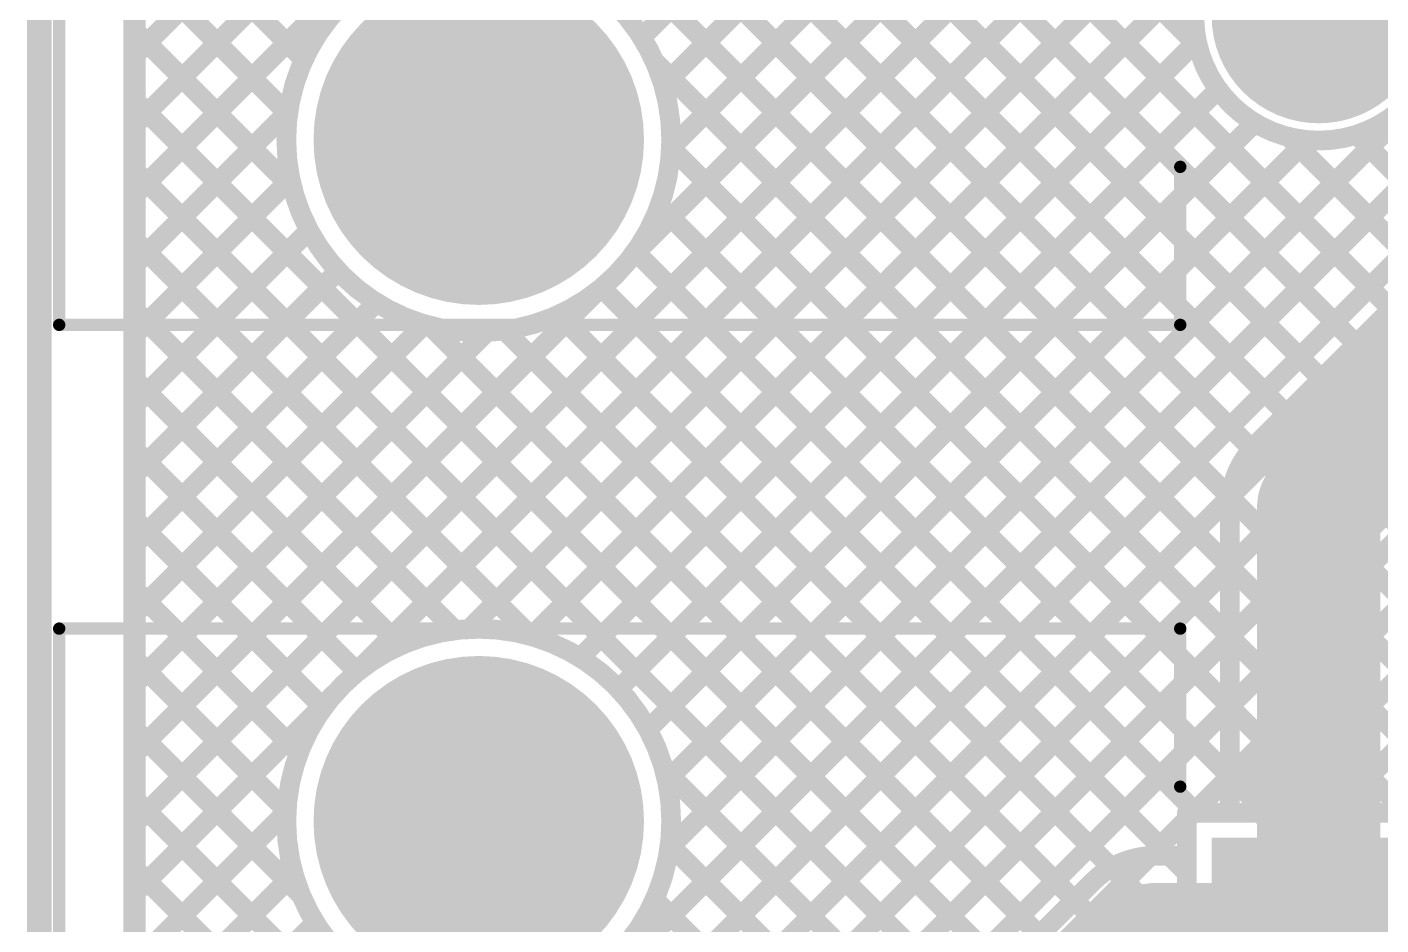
# Model space of a CAD drawing. Header units: millimetres. Extents: x 3.9 to 7.44, y 1.03 to 3.16.
# Drawn here: x 3.897 to 4.445, y 1.75 to 2.114 of the extents above; entities that cross this region are included whole.
import ezdxf

# ---------------------------------------------------------------- set-up
doc = ezdxf.new("R2010")
doc.units = ezdxf.units.MM
doc.header["$MEASUREMENT"] = 0
for name, color, linetype in [('BottomLayer', 5, 'Continuous'), ('BottomSolder', 6, 'Continuous'), ('Mechanical2', 216, 'Continuous'), ('MultiLayer', 9, 'Continuous'), ('PadHoleLayer', 156, 'Continuous'), ('TopLayer', 1, 'Continuous'), ('TopOverlay', 2, 'Continuous'), ('TopSolder', 216, 'Continuous')]:
    doc.layers.add(name, color=color, linetype=linetype)

# ---------------------------------------------------------------- blocks, each defined once
blk = doc.blocks.new('0705510040_58')
at = {"layer": 'BottomLayer'}
blk.add_solid([(-0.18563, 0.20945), (-0.26437, 0.20945), (-0.18563, 0.13071), (-0.26437, 0.13071)], dxfattribs=at)
at = {"layer": 'BottomSolder', "const_width": 0.004}
blk.add_lwpolyline([(-0.277, -0.17008, 1), (-0.273, -0.17008, 1)], format="xyb", close=True, dxfattribs=at)
at = {"layer": 'BottomSolder'}
blk.add_solid([(-0.18163, 0.21345), (-0.26837, 0.21345), (-0.18163, 0.12671), (-0.26837, 0.12671)], dxfattribs=at)
at = {"layer": 'MultiLayer'}
blk.add_solid([(-0.18563, 0.20945), (-0.26437, 0.20945), (-0.18563, 0.13071), (-0.26437, 0.13071)], dxfattribs=at)
at = {"layer": 'PadHoleLayer'}
for points, const_width in [([(-0.23573, 0.17008, 1), (-0.21427, 0.17008, 1)], 0.02146), ([(-0.30846, -0.17008, 1), (-0.24154, -0.17008, 1)], 0.06693)]:
    blk.add_lwpolyline(points, format="xyb", close=True, dxfattribs=dict(at, const_width=const_width))
at = {"layer": 'TopLayer'}
blk.add_solid([(-0.18563, 0.20945), (-0.26437, 0.20945), (-0.18563, 0.13071), (-0.26437, 0.13071)], dxfattribs=at)
at = {"layer": 'TopOverlay'}
for points, const_width in [([(-0.28, 0.156, 1), (-0.296, 0.156, 1)], 0.01969), ([(-0.30092, 0.156, 1), (-0.29108, 0.156, 1)], 0.00984), ([(-0.28492, 0.156, 1), (-0.27508, 0.156, 1)], 0.00984), ([(-0.35425, 0.114, 1), (-0.35175, 0.114, 1)], 0.0025), ([(-0.35425, 0.114, 1), (-0.35175, 0.114, 1)], 0.0025), ([(-0.29025, 0.114, 1), (-0.28775, 0.114, 1)], 0.0025), ([(-0.35425, -0.34, 1), (-0.35175, -0.34, 1)], 0.0025), ([(-0.35425, -0.34, 1), (-0.35175, -0.34, 1)], 0.0025)]:
    blk.add_lwpolyline(points, format="xyb", close=True, dxfattribs=dict(at, const_width=const_width))
at = {"layer": 'TopOverlay', "const_width": 0.005}
for points in [[(-0.353, -0.34), (-0.353, 0.114)], [(-0.289, 0.114), (-0.353, 0.114)], [(0.4, -0.34), (-0.353, -0.34)]]:
    blk.add_lwpolyline(points, dxfattribs=at)
at = {"layer": 'TopSolder', "const_width": 0.004}
blk.add_lwpolyline([(-0.277, -0.17008, 1), (-0.273, -0.17008, 1)], format="xyb", close=True, dxfattribs=at)
at = {"layer": 'TopSolder'}
blk.add_solid([(-0.18163, 0.21345), (-0.26837, 0.21345), (-0.18163, 0.12671), (-0.26837, 0.12671)], dxfattribs=at)
blk = doc.blocks.new('0705510042_59')
at = {"layer": 'BottomLayer', "const_width": 0.03937}
blk.add_lwpolyline([(0.15232, 0.45808, 1), (0.19168, 0.45808, 1)], format="xyb", close=True, dxfattribs=at)
at = {"layer": 'BottomSolder'}
for points, const_width in [([(0.15032, 0.45808, 1), (0.19368, 0.45808, 1)], 0.04337), ([(0.22, 0.11792, 1), (0.224, 0.11792, 1)], 0.004)]:
    blk.add_lwpolyline(points, format="xyb", close=True, dxfattribs=dict(at, const_width=const_width))
at = {"layer": 'MultiLayer', "const_width": 0.03937}
blk.add_lwpolyline([(0.15232, 0.45808, 1), (0.19168, 0.45808, 1)], format="xyb", close=True, dxfattribs=at)
at = {"layer": 'PadHoleLayer'}
for points, const_width in [([(0.16127, 0.45808, 1), (0.18273, 0.45808, 1)], 0.02146), ([(0.18854, 0.11792, 1), (0.25546, 0.11792, 1)], 0.06693)]:
    blk.add_lwpolyline(points, format="xyb", close=True, dxfattribs=dict(at, const_width=const_width))
at = {"layer": 'TopLayer', "const_width": 0.03937}
blk.add_lwpolyline([(0.15232, 0.45808, 1), (0.19168, 0.45808, 1)], format="xyb", close=True, dxfattribs=at)
at = {"layer": 'TopOverlay', "const_width": 0.005}
for points in [[(0.297, 0.402), (0.233, 0.402)], [(0.297, -0.052), (0.297, 0.402)], [(0.297, -0.052), (-0.656, -0.052)]]:
    blk.add_lwpolyline(points, dxfattribs=at)
at = {"layer": 'TopOverlay', "const_width": 0.0025}
for points in [[(0.23175, 0.402, 1), (0.23425, 0.402, 1)], [(0.29575, 0.402, 1), (0.29825, 0.402, 1)], [(0.29575, 0.402, 1), (0.29825, 0.402, 1)], [(0.29575, -0.052, 1), (0.29825, -0.052, 1)], [(0.29575, -0.052, 1), (0.29825, -0.052, 1)]]:
    blk.add_lwpolyline(points, format="xyb", close=True, dxfattribs=at)
at = {"layer": 'TopSolder'}
for points, const_width in [([(0.15032, 0.45808, 1), (0.19368, 0.45808, 1)], 0.04337), ([(0.22, 0.11792, 1), (0.224, 0.11792, 1)], 0.004)]:
    blk.add_lwpolyline(points, format="xyb", close=True, dxfattribs=dict(at, const_width=const_width))

msp = doc.modelspace()

# ---------------------------------------------------------------- linework, layer by layer
at = {"layer": 'BottomLayer'}
for points, const_width in [([(3.941, 1.068), (3.941, 2.997)], 0.008), ([(3.941, 2.5361), (4.37118, 2.10592)], 0.008), ([(3.941, 2.10252), (4.37224, 2.53376)], 0.008), ([(3.941, 2.50782), (4.61552, 1.83329)], 0.008), ([(3.941, 2.07424), (4.37149, 2.50473)], 0.008), ([(3.941, 2.04595), (4.38112, 2.48607)], 0.008), ([(3.941, 2.47953), (4.625, 1.79553)], 0.008), ([(3.941, 2.45125), (4.625, 1.76725)], 0.008), ([(3.941, 2.42296), (4.625, 1.73896)], 0.008), ([(3.941, 2.39468), (4.625, 1.71068)], 0.008), ([(3.941, 2.36639), (4.625, 1.68239)], 0.008), ([(3.941, 2.33811), (4.625, 1.65411)], 0.008), ([(4.14591, 2.10945), (4.3734, 2.33694)], 0.008), ([(4.1547, 2.08995), (4.37108, 2.30633)], 0.008), ([(4.15778, 2.06475), (4.38023, 2.28719)], 0.008), ([(4.14129, 2.01997), (4.39541, 2.27409)], 0.008), ([(3.941, 1.7914), (4.36975, 2.22015)], 0.008), ([(4.02801, 1.85012), (4.37448, 2.19659)], 0.008), ([(4.076, 1.86983), (4.38657, 2.18039)], 0.008), ([(3.941, 2.1684), (4.00903, 2.10037)], 0.008), ([(3.941, 2.14012), (4.00269, 2.07843)], 0.008), ([(4.10137, 1.86692), (4.37507, 2.14061)], 0.008), ([(4.42008, 2.118), (4.826, 2.118)], 0.025), ([(3.941, 2.11184), (4.00452, 2.04832)], 0.008), ([(4.12098, 1.85824), (4.37072, 2.10798)], 0.008), ([(4.1511, 2.09972), (4.45546, 1.79537)], 0.008), ([(3.941, 1.50855), (4.52695, 2.0945)], 0.008), ([(3.941, 1.48027), (4.55523, 2.0945)], 0.008), ([(3.941, 1.45198), (4.58352, 2.0945)], 0.008), ([(3.941, 1.53684), (4.49866, 2.0945)], 0.008), ([(3.941, 1.39542), (4.64008, 2.0945)], 0.008), ([(3.941, 1.4237), (4.6118, 2.0945)], 0.008), ([(4.1571, 1.78122), (4.47038, 2.0945)], 0.008), ([(4.13656, 1.84553), (4.37937, 2.08834)], 0.008), ([(3.941, 2.08355), (4.29282, 1.73173)], 0.008), ([(3.941, 2.01767), (4.00285, 2.07952)], 0.008), ([(4.14844, 1.82913), (4.39413, 2.07483)], 0.008), ([(4.408, 2.0691), (4.62188, 1.85522)], 0.008), ([(4.43538, 2.07001), (4.625, 1.88038)], 0.008), ([(4.15609, 1.80849), (4.41544, 2.06784)], 0.008), ([(4.15778, 2.06476), (4.42717, 1.79537)], 0.008), ([(3.941, 2.05527), (4.27868, 1.71759)], 0.008), ([(3.941, 1.98939), (4.00365, 2.05203)], 0.008), ([(4.15309, 2.04117), (4.39889, 1.79537)], 0.008), ([(4.36924, 1.79537), (4.61602, 2.04215)], 0.008), ([(3.941, 1.9611), (4.01118, 2.03128)], 0.008), ([(3.941, 2.02698), (4.10094, 1.86704)], 0.008), ([(4.14331, 2.02267), (4.3706, 1.79537)], 0.008), ([(4.39752, 1.79537), (4.62428, 2.02213)], 0.008), ([(3.941, 1.93282), (4.02298, 2.0148)], 0.008), ([(3.941, 1.81968), (4.12795, 2.00663)], 0.008), ([(4.12967, 2.00802), (4.35969, 1.778)], 0.008), ([(3.941, 1.90453), (4.03847, 2.00201)], 0.008), ([(3.941, 1.9987), (4.07036, 1.86934)], 0.008), ([(3.941, 1.87625), (4.05798, 1.99322)], 0.008), ([(4.06024, 1.9926), (4.30696, 1.74587)], 0.008), ([(4.11229, 1.99711), (4.33614, 1.77326)], 0.008), ([(4.42581, 1.79537), (4.625, 1.99456)], 0.008), ([(3.941, 1.84796), (4.08317, 1.99014)], 0.008), ([(4.09035, 1.99077), (4.3211, 1.76002)], 0.008), ([(3.941, 1.97041), (4.04822, 1.86319)], 0.008), ([(3.941, 1.94213), (4.03071, 1.85242)], 0.008), ([(3.941, 1.91385), (4.01694, 1.8379)], 0.008), ([(3.941, 1.88556), (4.00702, 1.81954)], 0.008), ([(3.941, 1.85728), (4.0021, 1.79617)], 0.008), ([(3.941, 1.76311), (4.0218, 1.84391)], 0.008), ([(3.941, 1.82899), (4.008, 1.76199)], 0.008), ([(4.15496, 1.81302), (4.26454, 1.70345)], 0.008), ([(3.941, 1.80071), (4.235, 1.50671)], 0.008), ([(3.941, 1.73483), (4.00209, 1.79592)], 0.008), ([(4.36671, 1.79537), (4.47345, 1.79537)], 0.008), ([(4.36671, 1.79284), (4.36924, 1.79537)], 0.008), ([(4.36671, 1.778), (4.36671, 1.79537)], 0.008), ([(4.3518, 1.77793), (4.36671, 1.79284)], 0.008), ([(4.42008, 1.742), (4.42008, 1.79137)], 0.01), ([(4.15726, 1.78244), (4.25039, 1.6893)], 0.008), ([(4.354, 1.778), (4.36671, 1.778)], 0.008), ([(3.941, 1.77242), (4.235, 1.47842)], 0.008), ([(3.941, 1.70654), (4.005, 1.77055)], 0.008), ([(4.24559, 1.6845), (4.3285, 1.76741)], 0.008), ([(4.271, 1.659), (4.354, 1.742)], 0.05), ([(4.354, 1.742), (4.42008, 1.742)], 0.05), ([(4.15111, 1.7603), (4.23801, 1.67341)], 0.008), ([(3.941, 1.67826), (4.01368, 1.75094)], 0.008)]:
    msp.add_lwpolyline(points, dxfattribs=dict(at, const_width=const_width))
at = {"layer": 'BottomLayer', "const_width": 0.008}
for points in [[(4.46463, 2.0945, -1.651843), (4.41398, 2.168)], [(4.3285, 1.76741, -0.199396), (4.354, 1.778)], [(4.32854, 1.76746, -0.198912), (4.354, 1.778)]]:
    msp.add_lwpolyline(points, format="xyb", dxfattribs=at)
at = {"layer": 'BottomLayer'}
for points, const_width in [([(4.15785, 2.068, 1), (4.00199, 2.068, 1)], 0.008), ([(4.41383, 2.118, 1), (4.42633, 2.118, 1)], 0.0125), ([(3.939, 2.11184, 1), (3.943, 2.11184, 1)], 0.004), ([(4.14391, 2.10945, 1), (4.14791, 2.10945, 1)], 0.004), ([(4.36872, 2.10798, 1), (4.37272, 2.10798, 1)], 0.004), ([(3.939, 2.10252, 1), (3.943, 2.10252, 1)], 0.004), ([(4.36918, 2.10592, 1), (4.37318, 2.10592, 1)], 0.004), ([(4.00703, 2.10037, 1), (4.01103, 2.10037, 1)], 0.004), ([(4.1491, 2.09972, 1), (4.1531, 2.09972, 1)], 0.004), ([(4.1527, 2.08995, 1), (4.1567, 2.08995, 1)], 0.004), ([(4.37737, 2.08834, 1), (4.38137, 2.08834, 1)], 0.004), ([(3.939, 2.08355, 1), (3.943, 2.08355, 1)], 0.004), ([(4.00085, 2.07952, 1), (4.00485, 2.07952, 1)], 0.004), ([(3.939, 2.07424, 1), (3.943, 2.07424, 1)], 0.004), ([(4.00069, 2.07843, 1), (4.00469, 2.07843, 1)], 0.004), ([(4.39213, 2.07483, 1), (4.39613, 2.07483, 1)], 0.004), ([(4.406, 2.0691, 1), (4.41, 2.0691, 1)], 0.004), ([(4.43338, 2.07001, 1), (4.43738, 2.07001, 1)], 0.004), ([(3.99999, 2.068, 1), (4.00399, 2.068, 1)], 0.004), ([(4.15578, 2.06476, 1), (4.15978, 2.06476, 1)], 0.004), ([(4.15578, 2.06475, 1), (4.15978, 2.06475, 1)], 0.004), ([(4.15585, 2.068, 1), (4.15985, 2.068, 1)], 0.004), ([(4.41344, 2.06784, 1), (4.41744, 2.06784, 1)], 0.004), ([(3.939, 2.05527, 1), (3.943, 2.05527, 1)], 0.004), ([(4.00165, 2.05203, 1), (4.00565, 2.05203, 1)], 0.004), ([(4.00252, 2.04832, 1), (4.00652, 2.04832, 1)], 0.004), ([(3.939, 2.04595, 1), (3.943, 2.04595, 1)], 0.004), ([(4.15109, 2.04117, 1), (4.15509, 2.04117, 1)], 0.004), ([(4.00918, 2.03128, 1), (4.01318, 2.03128, 1)], 0.004), ([(3.939, 2.02698, 1), (3.943, 2.02698, 1)], 0.004), ([(4.13929, 2.01997, 1), (4.14329, 2.01997, 1)], 0.004), ([(4.14131, 2.02267, 1), (4.14531, 2.02267, 1)], 0.004), ([(3.939, 2.01767, 1), (3.943, 2.01767, 1)], 0.004), ([(4.02098, 2.0148, 1), (4.02498, 2.0148, 1)], 0.004), ([(4.12595, 2.00663, 1), (4.12995, 2.00663, 1)], 0.004), ([(4.12767, 2.00802, 1), (4.13167, 2.00802, 1)], 0.004), ([(3.939, 1.9987, 1), (3.943, 1.9987, 1)], 0.004), ([(4.03647, 2.00201, 1), (4.04047, 2.00201, 1)], 0.004), ([(4.05598, 1.99322, 1), (4.05998, 1.99322, 1)], 0.004), ([(4.05824, 1.9926, 1), (4.06224, 1.9926, 1)], 0.004), ([(4.11029, 1.99711, 1), (4.11429, 1.99711, 1)], 0.004), ([(3.939, 1.98939, 1), (3.943, 1.98939, 1)], 0.004), ([(4.08117, 1.99014, 1), (4.08517, 1.99014, 1)], 0.004), ([(4.08835, 1.99077, 1), (4.09235, 1.99077, 1)], 0.004), ([(3.939, 1.97041, 1), (3.943, 1.97041, 1)], 0.004), ([(3.939, 1.9611, 1), (3.943, 1.9611, 1)], 0.004), ([(3.939, 1.94213, 1), (3.943, 1.94213, 1)], 0.004), ([(3.939, 1.93282, 1), (3.943, 1.93282, 1)], 0.004), ([(3.939, 1.91385, 1), (3.943, 1.91385, 1)], 0.004), ([(3.939, 1.90453, 1), (3.943, 1.90453, 1)], 0.004), ([(3.939, 1.88556, 1), (3.943, 1.88556, 1)], 0.004), ([(3.939, 1.87625, 1), (3.943, 1.87625, 1)], 0.004), ([(4.15785, 1.792, 1), (4.00199, 1.792, 1)], 0.008), ([(4.06836, 1.86934, 1), (4.07236, 1.86934, 1)], 0.004), ([(4.074, 1.86983, 1), (4.078, 1.86983, 1)], 0.004), ([(4.09894, 1.86704, 1), (4.10294, 1.86704, 1)], 0.004), ([(4.09937, 1.86692, 1), (4.10337, 1.86692, 1)], 0.004), ([(4.04622, 1.86319, 1), (4.05022, 1.86319, 1)], 0.004), ([(3.939, 1.85728, 1), (3.943, 1.85728, 1)], 0.004), ([(4.11898, 1.85824, 1), (4.12298, 1.85824, 1)], 0.004), ([(4.02601, 1.85012, 1), (4.03001, 1.85012, 1)], 0.004), ([(4.02871, 1.85242, 1), (4.03271, 1.85242, 1)], 0.004), ([(3.939, 1.84796, 1), (3.943, 1.84796, 1)], 0.004), ([(4.0198, 1.84391, 1), (4.0238, 1.84391, 1)], 0.004), ([(4.13456, 1.84553, 1), (4.13856, 1.84553, 1)], 0.004), ([(4.01494, 1.8379, 1), (4.01894, 1.8379, 1)], 0.004), ([(3.939, 1.82899, 1), (3.943, 1.82899, 1)], 0.004), ([(4.14644, 1.82913, 1), (4.15044, 1.82913, 1)], 0.004), ([(3.939, 1.81968, 1), (3.943, 1.81968, 1)], 0.004), ([(4.00502, 1.81954, 1), (4.00902, 1.81954, 1)], 0.004), ([(4.15296, 1.81302, 1), (4.15696, 1.81302, 1)], 0.004), ([(4.15409, 1.80849, 1), (4.15809, 1.80849, 1)], 0.004), ([(3.939, 1.80071, 1), (3.943, 1.80071, 1)], 0.004), ([(4.00009, 1.79592, 1), (4.00409, 1.79592, 1)], 0.004), ([(4.0001, 1.79617, 1), (4.0041, 1.79617, 1)], 0.004), ([(4.36471, 1.79537, 1), (4.36871, 1.79537, 1)], 0.004), ([(4.36471, 1.79537, 1), (4.36871, 1.79537, 1)], 0.004), ([(4.36724, 1.79537, 1), (4.37124, 1.79537, 1)], 0.004), ([(4.36724, 1.79537, 1), (4.37124, 1.79537, 1)], 0.004), ([(4.3686, 1.79537, 1), (4.3726, 1.79537, 1)], 0.004), ([(4.39552, 1.79537, 1), (4.39952, 1.79537, 1)], 0.004), ([(4.39689, 1.79537, 1), (4.40089, 1.79537, 1)], 0.004), ([(4.42381, 1.79537, 1), (4.42781, 1.79537, 1)], 0.004), ([(4.42517, 1.79537, 1), (4.42917, 1.79537, 1)], 0.004), ([(3.939, 1.7914, 1), (3.943, 1.7914, 1)], 0.004), ([(3.99999, 1.792, 1), (4.00399, 1.792, 1)], 0.004), ([(4.15585, 1.792, 1), (4.15985, 1.792, 1)], 0.004), ([(4.36471, 1.79284, 1), (4.36871, 1.79284, 1)], 0.004), ([(4.36471, 1.79284, 1), (4.36871, 1.79284, 1)], 0.004), ([(4.41758, 1.79137, 1), (4.42258, 1.79137, 1)], 0.005), ([(4.1551, 1.78122, 1), (4.1591, 1.78122, 1)], 0.004), ([(4.15526, 1.78244, 1), (4.15926, 1.78244, 1)], 0.004), ([(4.3498, 1.77793, 1), (4.3538, 1.77793, 1)], 0.004), ([(4.352, 1.778, 1), (4.356, 1.778, 1)], 0.004), ([(4.352, 1.778, 1), (4.356, 1.778, 1)], 0.004), ([(4.352, 1.778, 1), (4.356, 1.778, 1)], 0.004), ([(4.35769, 1.778, 1), (4.36169, 1.778, 1)], 0.004), ([(4.36471, 1.778, 1), (4.36871, 1.778, 1)], 0.004), ([(4.36471, 1.778, 1), (4.36871, 1.778, 1)], 0.004), ([(3.939, 1.77242, 1), (3.943, 1.77242, 1)], 0.004), ([(4.33414, 1.77326, 1), (4.33814, 1.77326, 1)], 0.004), ([(4.003, 1.77055, 1), (4.007, 1.77055, 1)], 0.004), ([(4.3265, 1.76741, 1), (4.3305, 1.76741, 1)], 0.004), ([(4.3265, 1.76741, 1), (4.3305, 1.76741, 1)], 0.004), ([(4.32654, 1.76746, 1), (4.33054, 1.76746, 1)], 0.004), ([(3.939, 1.76311, 1), (3.943, 1.76311, 1)], 0.004), ([(4.006, 1.76199, 1), (4.01, 1.76199, 1)], 0.004), ([(4.3415, 1.742, 1), (4.3665, 1.742, 1)], 0.025), ([(4.3415, 1.742, 1), (4.3665, 1.742, 1)], 0.025), ([(4.40758, 1.742, 1), (4.43258, 1.742, 1)], 0.025), ([(4.14911, 1.7603, 1), (4.15311, 1.7603, 1)], 0.004), ([(4.3191, 1.76002, 1), (4.3231, 1.76002, 1)], 0.004), ([(4.01168, 1.75094, 1), (4.01568, 1.75094, 1)], 0.004)]:
    msp.add_lwpolyline(points, format="xyb", close=True, dxfattribs=dict(at, const_width=const_width))
at = {"layer": 'Mechanical2', "const_width": 0.01}
msp.add_lwpolyline([(3.902, 3.03), (3.902, 1.032)], dxfattribs=at)
at = {"layer": 'TopLayer'}
for points, const_width in [([(3.93998, 1.068), (3.93998, 3)], 0.008), ([(3.93998, 2.53712), (4.37118, 2.10592)], 0.008), ([(3.93998, 2.10151), (4.37224, 2.53376)], 0.008), ([(3.93998, 2.50883), (4.44945, 1.99936)], 0.008), ([(3.93998, 2.07322), (4.37149, 2.50473)], 0.008), ([(3.93998, 2.04494), (4.38112, 2.48607)], 0.008), ([(3.93998, 2.48055), (4.43531, 1.98522)], 0.008), ([(3.93998, 2.45226), (4.42117, 1.97108)], 0.008), ([(3.93998, 2.42398), (4.40703, 1.95694)], 0.008), ([(3.93998, 2.3957), (4.39294, 1.94274)], 0.008), ([(3.93998, 2.36741), (4.3843, 1.92309)], 0.008), ([(3.93998, 2.33913), (4.38408, 1.89503)], 0.008), ([(4.14591, 2.10945), (4.3734, 2.33694)], 0.008), ([(4.1547, 2.08995), (4.37108, 2.30633)], 0.008), ([(4.15778, 2.06475), (4.38023, 2.28719)], 0.008), ([(4.14129, 2.01997), (4.39541, 2.27409)], 0.008), ([(3.93998, 1.79038), (4.36975, 2.22015)], 0.008), ([(4.02801, 1.85012), (4.37448, 2.19659)], 0.008), ([(4.1571, 1.78122), (4.57038, 2.1945)], 0.008), ([(3.93998, 1.53582), (4.58339, 2.17922)], 0.008), ([(4.076, 1.86983), (4.38657, 2.18039)], 0.008), ([(3.93998, 2.16942), (4.00903, 2.10037)], 0.008), ([(3.93998, 1.50754), (4.5863, 2.15385)], 0.008), ([(3.93998, 2.14114), (4.00269, 2.07843)], 0.008), ([(4.10137, 1.86692), (4.37507, 2.14061)], 0.008), ([(3.93998, 2.11285), (4.00452, 2.04832)], 0.008), ([(4.12098, 1.85824), (4.37072, 2.10798)], 0.008), ([(4.1511, 2.09972), (4.38408, 1.86675)], 0.008), ([(4.13656, 1.84553), (4.37937, 2.08834)], 0.008), ([(3.93998, 2.08457), (4.37104, 1.65351)], 0.008), ([(3.93998, 2.01665), (4.00285, 2.07952)], 0.008), ([(4.14844, 1.82913), (4.39413, 2.07483)], 0.008), ([(4.39467, 1.94458), (4.5215, 2.07141)], 0.008), ([(4.408, 2.0691), (4.46359, 2.01351)], 0.008), ([(4.43538, 2.07001), (4.47774, 2.02765)], 0.008), ([(4.15609, 1.80849), (4.41544, 2.06784)], 0.008), ([(4.15778, 2.06476), (4.38408, 1.83846)], 0.008), ([(4.42008, 1.91908), (4.547, 2.046)], 0.05), ([(3.93998, 2.05628), (4.37354, 1.62272)], 0.008), ([(3.93998, 1.98837), (4.00365, 2.05203)], 0.008), ([(4.15309, 2.04117), (4.38408, 1.81018)], 0.008), ([(3.93998, 1.96008), (4.01118, 2.03128)], 0.008), ([(3.93998, 2.028), (4.10094, 1.86704)], 0.008), ([(4.14331, 2.02267), (4.3706, 1.79537)], 0.008), ([(3.93998, 1.9318), (4.02298, 2.0148)], 0.008), ([(3.93998, 1.81866), (4.12795, 2.00663)], 0.008), ([(4.12967, 2.00802), (4.36671, 1.77098)], 0.008), ([(3.93998, 1.90352), (4.03847, 2.00201)], 0.008), ([(3.93998, 1.99972), (4.07036, 1.86934)], 0.008), ([(3.93998, 1.87523), (4.05798, 1.99322)], 0.008), ([(4.06024, 1.9926), (4.38014, 1.67269)], 0.008), ([(4.11229, 1.99711), (4.36671, 1.7427)], 0.008), ([(3.93998, 1.84695), (4.08317, 1.99014)], 0.008), ([(4.09035, 1.99077), (4.36671, 1.71441)], 0.008), ([(3.93998, 1.97143), (4.04822, 1.86319)], 0.008), ([(3.93998, 1.94315), (4.03071, 1.85242)], 0.008), ([(4.42008, 1.742), (4.42008, 1.91908)], 0.05), ([(3.93998, 1.47925), (4.38437, 1.92364)], 0.008), ([(4.38408, 1.79537), (4.38408, 1.91908)], 0.008), ([(3.93998, 1.91486), (4.01694, 1.8379)], 0.008), ([(3.93998, 1.45097), (4.38408, 1.89506)], 0.008), ([(3.93998, 1.88658), (4.00702, 1.81954)], 0.008), ([(3.93998, 1.42268), (4.38408, 1.86678)], 0.008), ([(3.93998, 1.85829), (4.0021, 1.79617)], 0.008), ([(3.93998, 1.76209), (4.0218, 1.84391)], 0.008), ([(3.93998, 1.3944), (4.38408, 1.83849)], 0.008), ([(3.93998, 1.83001), (4.008, 1.76199)], 0.008), ([(4.15496, 1.81302), (4.38754, 1.58045)], 0.008), ([(4.36924, 1.79537), (4.38408, 1.81021)], 0.008), ([(3.93998, 1.80173), (4.37576, 1.36594)], 0.008), ([(3.93998, 1.73381), (4.00209, 1.79592)], 0.008), ([(4.36671, 1.79537), (4.38408, 1.79537)], 0.008), ([(4.36671, 1.79284), (4.36924, 1.79537)], 0.008), ([(4.36671, 1.68863), (4.36671, 1.79537)], 0.008), ([(3.93998, 1.36611), (4.36671, 1.79284)], 0.008), ([(4.15726, 1.78244), (4.37507, 1.56462)], 0.008), ([(3.93998, 1.77344), (4.36974, 1.34369)], 0.008), ([(3.93998, 1.70553), (4.005, 1.77055)], 0.008), ([(3.93998, 1.33783), (4.36671, 1.76456)], 0.008), ([(4.15111, 1.7603), (4.36971, 1.5417)], 0.008), ([(3.93998, 1.67724), (4.01368, 1.75094)], 0.008)]:
    msp.add_lwpolyline(points, dxfattribs=dict(at, const_width=const_width))
at = {"layer": 'TopLayer', "const_width": 0.008}
for points in [[(4.47045, 2.118, -2.221215), (4.41398, 2.168)], [(4.38408, 1.91908, -0.199396), (4.39467, 1.94458)], [(4.38408, 1.91908, -0.198912), (4.39462, 1.94453)]]:
    msp.add_lwpolyline(points, format="xyb", dxfattribs=at)
at = {"layer": 'TopLayer'}
for points, const_width in [([(4.15785, 2.068, 1), (4.00199, 2.068, 1)], 0.008), ([(3.93798, 2.11285, 1), (3.94198, 2.11285, 1)], 0.004), ([(4.14391, 2.10945, 1), (4.14791, 2.10945, 1)], 0.004), ([(4.36872, 2.10798, 1), (4.37272, 2.10798, 1)], 0.004), ([(3.93798, 2.10151, 1), (3.94198, 2.10151, 1)], 0.004), ([(4.36918, 2.10592, 1), (4.37318, 2.10592, 1)], 0.004), ([(4.00703, 2.10037, 1), (4.01103, 2.10037, 1)], 0.004), ([(4.1491, 2.09972, 1), (4.1531, 2.09972, 1)], 0.004), ([(4.1527, 2.08995, 1), (4.1567, 2.08995, 1)], 0.004), ([(4.37737, 2.08834, 1), (4.38137, 2.08834, 1)], 0.004), ([(3.93798, 2.08457, 1), (3.94198, 2.08457, 1)], 0.004), ([(4.00085, 2.07952, 1), (4.00485, 2.07952, 1)], 0.004), ([(4.00069, 2.07843, 1), (4.00469, 2.07843, 1)], 0.004), ([(4.39213, 2.07483, 1), (4.39613, 2.07483, 1)], 0.004), ([(3.93798, 2.07322, 1), (3.94198, 2.07322, 1)], 0.004), ([(4.406, 2.0691, 1), (4.41, 2.0691, 1)], 0.004), ([(4.43338, 2.07001, 1), (4.43738, 2.07001, 1)], 0.004), ([(3.99999, 2.068, 1), (4.00399, 2.068, 1)], 0.004), ([(4.15578, 2.06476, 1), (4.15978, 2.06476, 1)], 0.004), ([(4.15578, 2.06475, 1), (4.15978, 2.06475, 1)], 0.004), ([(4.15585, 2.068, 1), (4.15985, 2.068, 1)], 0.004), ([(4.41344, 2.06784, 1), (4.41744, 2.06784, 1)], 0.004), ([(3.93798, 2.05628, 1), (3.94198, 2.05628, 1)], 0.004), ([(4.00165, 2.05203, 1), (4.00565, 2.05203, 1)], 0.004), ([(4.00252, 2.04832, 1), (4.00652, 2.04832, 1)], 0.004), ([(3.93798, 2.04494, 1), (3.94198, 2.04494, 1)], 0.004), ([(4.15109, 2.04117, 1), (4.15509, 2.04117, 1)], 0.004), ([(4.00918, 2.03128, 1), (4.01318, 2.03128, 1)], 0.004), ([(3.93798, 2.028, 1), (3.94198, 2.028, 1)], 0.004), ([(4.13929, 2.01997, 1), (4.14329, 2.01997, 1)], 0.004), ([(4.14131, 2.02267, 1), (4.14531, 2.02267, 1)], 0.004), ([(3.93798, 2.01665, 1), (3.94198, 2.01665, 1)], 0.004), ([(4.02098, 2.0148, 1), (4.02498, 2.0148, 1)], 0.004), ([(4.12595, 2.00663, 1), (4.12995, 2.00663, 1)], 0.004), ([(4.12767, 2.00802, 1), (4.13167, 2.00802, 1)], 0.004), ([(3.93798, 1.99972, 1), (3.94198, 1.99972, 1)], 0.004), ([(4.03647, 2.00201, 1), (4.04047, 2.00201, 1)], 0.004), ([(4.05598, 1.99322, 1), (4.05998, 1.99322, 1)], 0.004), ([(4.05824, 1.9926, 1), (4.06224, 1.9926, 1)], 0.004), ([(4.11029, 1.99711, 1), (4.11429, 1.99711, 1)], 0.004), ([(3.93798, 1.98837, 1), (3.94198, 1.98837, 1)], 0.004), ([(4.08117, 1.99014, 1), (4.08517, 1.99014, 1)], 0.004), ([(4.08835, 1.99077, 1), (4.09235, 1.99077, 1)], 0.004), ([(4.43331, 1.98522, 1), (4.43731, 1.98522, 1)], 0.004), ([(3.93798, 1.97143, 1), (3.94198, 1.97143, 1)], 0.004), ([(4.41917, 1.97108, 1), (4.42317, 1.97108, 1)], 0.004), ([(3.93798, 1.96008, 1), (3.94198, 1.96008, 1)], 0.004), ([(4.40503, 1.95694, 1), (4.40903, 1.95694, 1)], 0.004), ([(3.93798, 1.94315, 1), (3.94198, 1.94315, 1)], 0.004), ([(4.39094, 1.94274, 1), (4.39494, 1.94274, 1)], 0.004), ([(4.39262, 1.94453, 1), (4.39662, 1.94453, 1)], 0.004), ([(4.39267, 1.94458, 1), (4.39667, 1.94458, 1)], 0.004), ([(4.39267, 1.94458, 1), (4.39667, 1.94458, 1)], 0.004), ([(4.40758, 1.91908, 1), (4.43258, 1.91908, 1)], 0.025), ([(4.40758, 1.91908, 1), (4.43258, 1.91908, 1)], 0.025), ([(3.93798, 1.9318, 1), (3.94198, 1.9318, 1)], 0.004), ([(4.3823, 1.92309, 1), (4.3863, 1.92309, 1)], 0.004), ([(4.38237, 1.92364, 1), (4.38637, 1.92364, 1)], 0.004), ([(4.38208, 1.91908, 1), (4.38608, 1.91908, 1)], 0.004), ([(4.38208, 1.91908, 1), (4.38608, 1.91908, 1)], 0.004), ([(4.38208, 1.91908, 1), (4.38608, 1.91908, 1)], 0.004), ([(3.93798, 1.91486, 1), (3.94198, 1.91486, 1)], 0.004), ([(3.93798, 1.90352, 1), (3.94198, 1.90352, 1)], 0.004), ([(4.38208, 1.89506, 1), (4.38608, 1.89506, 1)], 0.004), ([(4.38208, 1.89503, 1), (4.38608, 1.89503, 1)], 0.004), ([(3.93798, 1.88658, 1), (3.94198, 1.88658, 1)], 0.004), ([(3.93798, 1.87523, 1), (3.94198, 1.87523, 1)], 0.004), ([(4.15785, 1.792, 1), (4.00199, 1.792, 1)], 0.008), ([(4.06836, 1.86934, 1), (4.07236, 1.86934, 1)], 0.004), ([(4.074, 1.86983, 1), (4.078, 1.86983, 1)], 0.004), ([(4.09894, 1.86704, 1), (4.10294, 1.86704, 1)], 0.004), ([(4.09937, 1.86692, 1), (4.10337, 1.86692, 1)], 0.004), ([(4.38208, 1.86678, 1), (4.38608, 1.86678, 1)], 0.004), ([(4.38208, 1.86675, 1), (4.38608, 1.86675, 1)], 0.004), ([(4.04622, 1.86319, 1), (4.05022, 1.86319, 1)], 0.004), ([(3.93798, 1.85829, 1), (3.94198, 1.85829, 1)], 0.004), ([(4.11898, 1.85824, 1), (4.12298, 1.85824, 1)], 0.004), ([(4.02601, 1.85012, 1), (4.03001, 1.85012, 1)], 0.004), ([(4.02871, 1.85242, 1), (4.03271, 1.85242, 1)], 0.004), ([(3.93798, 1.84695, 1), (3.94198, 1.84695, 1)], 0.004), ([(4.0198, 1.84391, 1), (4.0238, 1.84391, 1)], 0.004), ([(4.13456, 1.84553, 1), (4.13856, 1.84553, 1)], 0.004), ([(4.38208, 1.83849, 1), (4.38608, 1.83849, 1)], 0.004), ([(4.38208, 1.83846, 1), (4.38608, 1.83846, 1)], 0.004), ([(4.01494, 1.8379, 1), (4.01894, 1.8379, 1)], 0.004), ([(3.93798, 1.83001, 1), (3.94198, 1.83001, 1)], 0.004), ([(4.14644, 1.82913, 1), (4.15044, 1.82913, 1)], 0.004), ([(3.93798, 1.81866, 1), (3.94198, 1.81866, 1)], 0.004), ([(4.00502, 1.81954, 1), (4.00902, 1.81954, 1)], 0.004), ([(4.15296, 1.81302, 1), (4.15696, 1.81302, 1)], 0.004), ([(4.15409, 1.80849, 1), (4.15809, 1.80849, 1)], 0.004), ([(4.38208, 1.81021, 1), (4.38608, 1.81021, 1)], 0.004), ([(4.38208, 1.81018, 1), (4.38608, 1.81018, 1)], 0.004), ([(3.93798, 1.80173, 1), (3.94198, 1.80173, 1)], 0.004), ([(4.00009, 1.79592, 1), (4.00409, 1.79592, 1)], 0.004), ([(4.0001, 1.79617, 1), (4.0041, 1.79617, 1)], 0.004), ([(4.36471, 1.79537, 1), (4.36871, 1.79537, 1)], 0.004), ([(4.36471, 1.79537, 1), (4.36871, 1.79537, 1)], 0.004), ([(4.36724, 1.79537, 1), (4.37124, 1.79537, 1)], 0.004), ([(4.36724, 1.79537, 1), (4.37124, 1.79537, 1)], 0.004), ([(4.3686, 1.79537, 1), (4.3726, 1.79537, 1)], 0.004), ([(4.38208, 1.79537, 1), (4.38608, 1.79537, 1)], 0.004), ([(4.38208, 1.79537, 1), (4.38608, 1.79537, 1)], 0.004), ([(3.93798, 1.79038, 1), (3.94198, 1.79038, 1)], 0.004), ([(3.99999, 1.792, 1), (4.00399, 1.792, 1)], 0.004), ([(4.15585, 1.792, 1), (4.15985, 1.792, 1)], 0.004), ([(4.36471, 1.79284, 1), (4.36871, 1.79284, 1)], 0.004), ([(4.36471, 1.79284, 1), (4.36871, 1.79284, 1)], 0.004), ([(4.1551, 1.78122, 1), (4.1591, 1.78122, 1)], 0.004), ([(4.15526, 1.78244, 1), (4.15926, 1.78244, 1)], 0.004), ([(3.93798, 1.77344, 1), (3.94198, 1.77344, 1)], 0.004), ([(4.003, 1.77055, 1), (4.007, 1.77055, 1)], 0.004), ([(4.36471, 1.77098, 1), (4.36871, 1.77098, 1)], 0.004), ([(3.93798, 1.76209, 1), (3.94198, 1.76209, 1)], 0.004), ([(4.006, 1.76199, 1), (4.01, 1.76199, 1)], 0.004), ([(4.36471, 1.76456, 1), (4.36871, 1.76456, 1)], 0.004), ([(4.40758, 1.742, 1), (4.43258, 1.742, 1)], 0.025), ([(4.14911, 1.7603, 1), (4.15311, 1.7603, 1)], 0.004), ([(4.01168, 1.75094, 1), (4.01568, 1.75094, 1)], 0.004)]:
    msp.add_lwpolyline(points, format="xyb", close=True, dxfattribs=dict(at, const_width=const_width))

# ---------------------------------------------------------------- block references
at = {"rotation": 270}
for name, p in [('0705510042_59', (3.962, 2.29)), ('0705510040_58', (4.25, 1.517))]:
    msp.add_blockref(name, p, dxfattribs=at)

doc.saveas('drawing.dxf')
